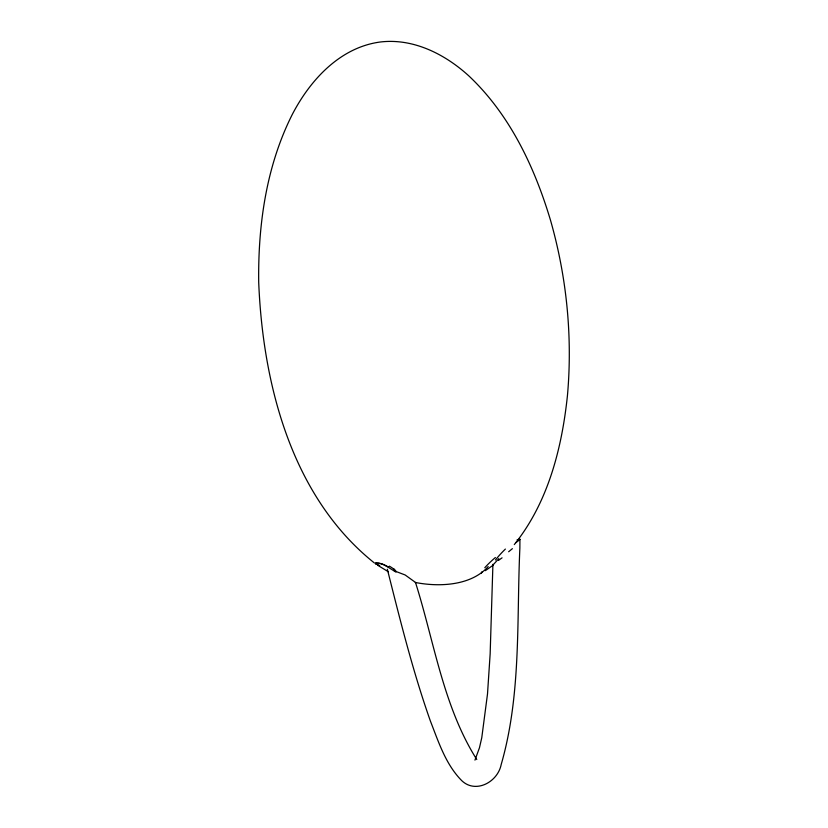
<?xml version="1.0" encoding="UTF-8"?>
<svg xmlns="http://www.w3.org/2000/svg" width="828" height="828" viewBox="0 0 828 828"><rect width="100%" height="100%" fill="white"/><g stroke="black" fill="none" stroke-linecap="round" stroke-linejoin="round"><path stroke-width="1.24" d="M519.932 539.297L519.87 548.115C516.579 620.068 521.433 694.475 501.209 764.441C497.69 782.626 474.351 794.683 460.575 779.438C445.298 763.261 438.364 741.422 430.425 721.136C412.872 671.477 400.193 620.265 387.338 569.24M474.951 760.125L479.474 747.736L481.772 737.717L487.506 693.967L490.155 653.851L492.919 564.292M481.917 571.837L481.378 572.966A8.021 0.59 -49.6 0 0 481.606 572.893M514.291 544.576C548.084 502.544 561.891 448.31 567.439 395.608C572.686 336.851 566.745 277.235 550.589 220.527C534.64 167.184 509.882 114.606 468.855 75.917C445.05 54.203 413.358 38.057 380.362 41.99C340.029 47.289 310.107 80.088 292.263 114.502C266.223 166.211 257.953 224.999 258.709 282.369C262.828 383.902 291.487 496.676 374.204 562.823M498.808 558.631L492.65 565.389A8.021 0.59 -53.5 0 1 492.515 565.452M488.189 566.6C470.884 585.945 438.757 587.093 415.304 582.457M492.898 565.389L485.332 570.658M515.865 542.65L519.829 539.628A12.699 1.345 -23.6 0 0 519.756 539.204L517.086 539.825M377.796 564.841L375.26 563.537L379.721 565.627M388.415 571.806L378.054 565.493M388.674 567.035L381.108 563.609L375.322 563.071L378.81 563.061L384.182 564.737L395.929 572.096M476.773 759.514C443.166 706.377 434.162 641.4 415.48 582.426L405.14 574.974L394.366 570.875L393.962 568.971M498.466 560.421A20.245 1.77 -36 0 1 502.068 557.844M484.784 567.729A27.459 6.603 -40.2 0 1 495.403 557.513M389.408 566.155A21.983 8.777 29.2 0 1 395.722 570.595M508.64 551.759A20.245 1.77 -40 0 1 512.397 548.664M495.486 559.997A27.459 6.603 -44.2 0 1 505.38 549.067"/></g></svg>
